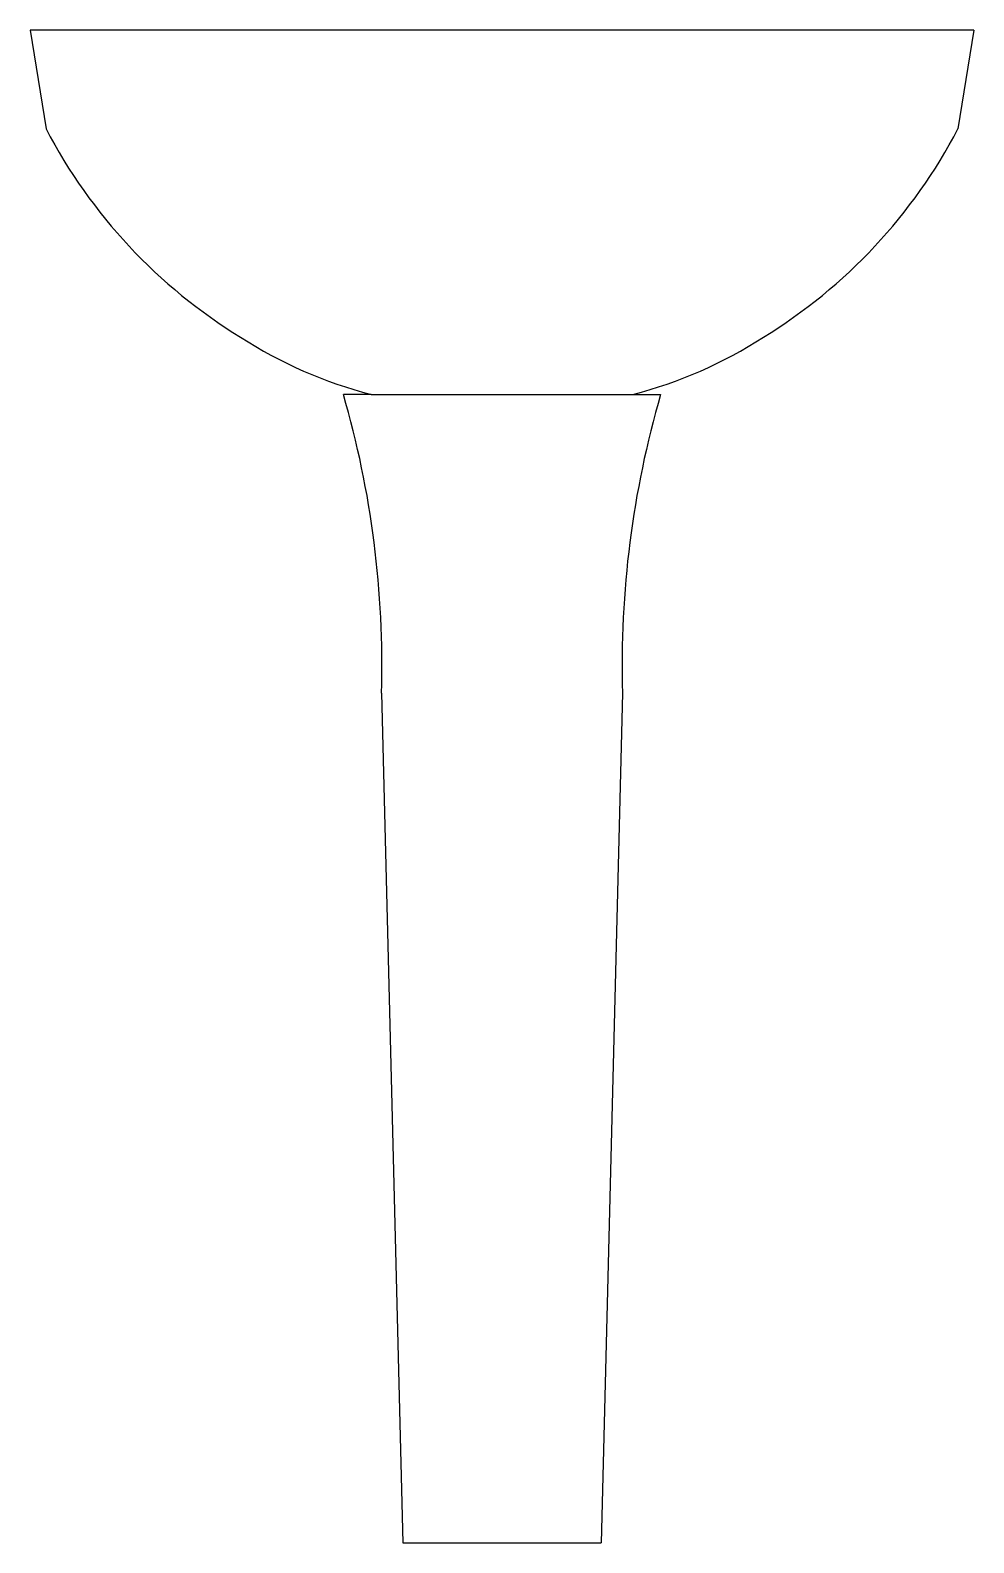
# Model space of a CAD drawing. Header units: millimetres. Extents: x 8.02 to 8.525, y -13.416 to -12.606.
import ezdxf

# ---------------------------------------------------------------- set-up
doc = ezdxf.new("R2010")
doc.units = ezdxf.units.MM
doc.header["$LTSCALE"] = 10

msp = doc.modelspace()

# ---------------------------------------------------------------- linework, layer by layer
for p, q in [((8.52517, -12.60582), (8.02017, -12.60582)), ((8.02017, -12.60582), (8.02861, -12.65861)), ((8.52517, -12.60582), (8.51673, -12.65861)), ((8.20271, -12.80082), (8.18777, -12.80082)), ((8.20271, -12.80082), (8.35758, -12.80082)), ((8.20816, -12.9609), (8.21958, -13.41582)), ((8.33719, -12.9609), (8.32577, -13.41582)), ((8.21958, -13.41582), (8.32577, -13.41582))]:
    msp.add_line(p, q)
for centre, radius, start, end in [((8.28148, -12.52698), 0.28507, 207.49932, 238.55386), ((8.26387, -12.52698), 0.28507, 301.44614, 332.50068), ((8.26038, -12.57399), 0.23405, 236.95683, 255.73521), ((8.28497, -12.57399), 0.23405, 284.26479, 303.04317), ((7.6902, -12.94555), 0.51818, 358.30264, 16.21784), ((8.85514, -12.94555), 0.51818, 163.78216, 181.69736)]:
    msp.add_arc(centre, radius, start, end)

doc.saveas('drawing.dxf')
